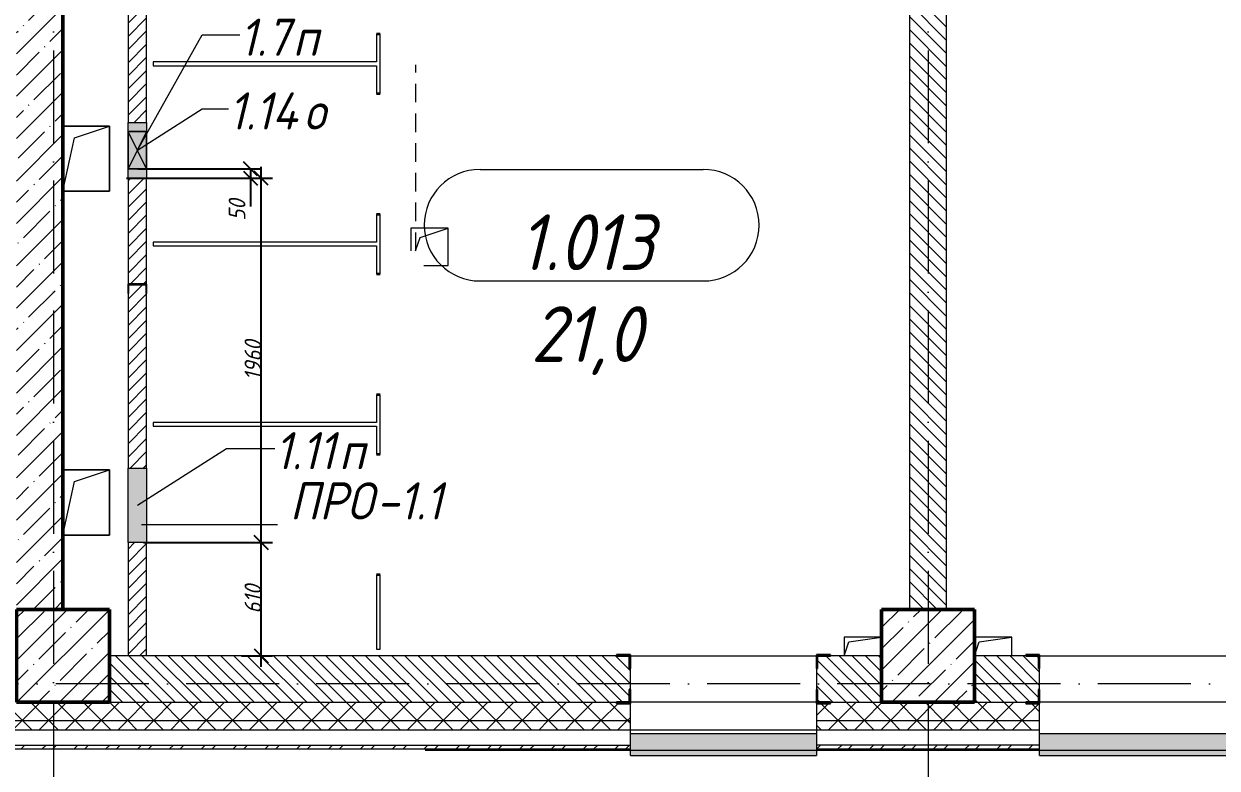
# Model space of a CAD drawing. Header units: millimetres. Extents: x -12989 to 629078, y -109036 to 555275.
# Drawn here: x 526103 to 532517, y 320718 to 324723 of the extents above; entities that cross this region are included whole.
import ezdxf

# ---------------------------------------------------------------- set-up
doc = ezdxf.new("R2010")
doc.units = ezdxf.units.MM
doc.linetypes.add('200_ШТРИХ_ш1п0_6_', pattern=[160, 100, -60])
doc.linetypes.add('50_200_ШТРИХ_1Т_ш5_п1_п1_', pattern=[700, 500, -100, 0, -100])
for name, color, linetype, lineweight in [('A-____-____-DIMS', 7, 'Continuous', 9), ('A-DETL-GENF-OTLN', 7, 'Continuous', 9), ('A-DOOR-OPNG-MCUT', 7, 'Continuous', 35), ('A-FLOR-____-OTLN', 7, 'Continuous', 9), ('A-GENM-____-IDEN', 7, 'Continuous', 9), ('A-GENM-____-MCUT', 7, 'Continuous', 25), ('A-GENM-____-OTLN', 7, 'Continuous', 9), ('A-GENM-____-OTLN-1', 7, 'Continuous', 25), ('A-GLAZ-____-IDEN', 7, 'Continuous', 9), ('A-GLAZ-____-OTLN', 7, 'Continuous', 9), ('A-WALL-____-MCUT', 7, 'Continuous', 13), ('A-WALL-____-MCUT-1', 7, 'Continuous', 9), ('A-WALL-____-MCUT-2', 7, 'Continuous', 50), ('A-WALL-____-OTLN', 7, 'Continuous', 9), ('A-WALL-____-PATT-1', 7, 'Continuous', 9), ('A-WALL-FNSH-MCUT-1', 7, 'Continuous', 9), ('S-COLS-____-MCUT', 7, 'Continuous', 50), ('S-COLS-____-OTLN', 7, 'Continuous', 9), ('S-GRID-____-OTLN-1', 7, '50_200_ШТРИХ_1Т_ш5_п1_п1_', 9)]:
    doc.layers.add(name, color=color, linetype=linetype, lineweight=lineweight)
for name, color, linetype, lineweight, true_color in [('A-AREA-IDEN-1', 7, 'Continuous', 9, 0xaaaaaa), ('A-DETL-GENF-OTLN-3', 9, 'Continuous', 9, 0x808080), ('A-DETL-GENF-OTLN-4', 9, '200_ШТРИХ_ш1п0_6_', 9, 0x808080), ('A-DOOR-____-OTLN-1', 7, 'Continuous', 9, 0xffffff), ('A-GLAZ-____-OTLN-1', 7, 'Continuous', 9, 0xc0c0c0), ('G-____-____-SYMB-1', 9, 'Continuous', 9, 0x808080)]:
    doc.layers.add(name, color=color, linetype=linetype, lineweight=lineweight, true_color=true_color)
doc.styles.add('ISOCPEUR_I', font='isocpeui.ttf', dxfattribs={"width": 0.9, "height": 2.5})
doc.styles.add('ISOCPEUR_I_11', font='isocpeui.ttf', dxfattribs={"width": 0.9, "height": 200})
doc.styles.add('ISOCPEUR_I_7', font='isocpeui.ttf', dxfattribs={"width": 0.9, "height": 90})
doc.dimstyles.new('ISO-1_8_0_9К_СРЕДНИЙ_Кладочные_1', dxfattribs={"dimscale": 304.8, "dimtxt": 89.638306, "dimasz": 0.246063, "dimexe": 0.19685, "dimexo": 0, "dimgap": 0, "dimtad": 1, "dimdec": 3, "dimrnd": 0.001, "dimdsep": 46, "dimtxsty": 'ISOCPEUR_I_7', "dimblk1": 'OBLIQUE', "dimblk2": 'OBLIQUE', "dimsah": 1, "dimcen": 0.09, "dimdle": 0.19685, "dimazin": 0, "dimtfac": 1, "dimtdec": 4, "dimtix": 1, "dimtmove": 0, "dimatfit": 3, "dimfxl": 1, "dimtvp": 1, "dimtolj": 1, "dimtzin": 0, "dimarcsym": 2})
doc.dimstyles.new('ISO-1_8_0_9К_СРЕДНИЙ_Кладочные_2', dxfattribs={"dimscale": 304.8, "dimtxt": 89.638306, "dimasz": 0.246063, "dimexe": 0.19685, "dimexo": 0, "dimgap": 0, "dimtad": 1, "dimdec": 3, "dimrnd": 0.001, "dimdsep": 46, "dimtxsty": 'ISOCPEUR_I_7', "dimblk1": 'OBLIQUE', "dimblk2": 'OBLIQUE', "dimsah": 1, "dimcen": 0.09, "dimdle": 0.19685, "dimazin": 0, "dimtfac": 1, "dimtdec": 4, "dimtix": 1, "dimtmove": 1, "dimatfit": 3, "dimfxl": 1, "dimtvp": 1, "dimtolj": 1, "dimtzin": 0, "dimarcsym": 2})
pattern_1 = [(135, (513013.31, 265891.49), (-35.35534, -35.35534), [])]
pattern_2 = [(45, (513013.31, 265891.49), (-70.71068, 70.71068), []), (135, (513013.31, 265891.49), (-70.71068, -70.71068), [])]

# ---------------------------------------------------------------- blocks, each defined once
blk = doc.blocks.new('BSC_Колонна _Прямоугольная - 500х500-V34-АР1_План отверстий 1 этажа в осях 1-64_Ю-ЯЯ')
at = {"layer": 'S-COLS-____-OTLN'}
h = blk.add_hatch(dxfattribs=at)
h.set_pattern_fill('FP_40', color=256, style=0, pattern_type=2)
h.set_pattern_definition([(45, (-17950, -55431.04), (-114.04925, 114.04925), []), (45, (-17835.95, -55431.04), (-114.04925, 114.04925), [201.613, -40.323, 3.353, -36.97])])
h.paths.add_polyline_path([(-250, -250), (250, -250), (250, 250), (-250, 250), (-250, 178.3)], flags=0)
at = {"layer": 'S-COLS-____-MCUT'}
for p, q in [((250, 250), (-250, 250)), ((-250, 250), (-250, -250)), ((250, -250), (250, 250)), ((-250, -250), (250, -250))]:
    blk.add_line(p, q, dxfattribs=at)
blk = doc.blocks.new('DOR_ДУ_распашная__1Ст_Прямоугольная_ШЕР - Вн_650х2100h_Кабинки С_у-18405741-АР1_План отверстий 1 этажа в осях 1-64_Ю-ЯЯ')
at = {"layer": 'A-DOOR-OPNG-MCUT'}
for p, q in [((-325, -10), (-325, 10)), ((325, 10), (325, -10))]:
    blk.add_line(p, q, dxfattribs=at)
blk = doc.blocks.new('BSC_Колонна _Прямоугольная - 500х500-V64-АР1_План отверстий 1 этажа в осях 1-64_Ю-ЯЯ')
at = {"layer": 'S-COLS-____-OTLN'}
h = blk.add_hatch(dxfattribs=at)
h.set_pattern_fill('FP_72', color=256, style=0, pattern_type=2)
h.set_pattern_definition([(45, (-13300, -55431.04), (-114.04925, 114.04925), []), (45, (-13185.95, -55431.04), (-114.04925, 114.04925), [201.613, -40.323, 3.353, -36.97])])
h.paths.add_polyline_path([(-250, -250), (250, -250), (250, 250), (-250, 250), (-250, 178.3)], flags=0)
at = {"layer": 'S-COLS-____-MCUT'}
for p, q in [((250, 250), (-250, 250)), ((-250, 250), (-250, -250)), ((250, -250), (250, 250)), ((-250, -250), (250, -250))]:
    blk.add_line(p, q, dxfattribs=at)
blk = doc.blocks.new('Фахверк_СКБ_Уголок - 250_2700-27497298-АР1_План отверстий 1 этажа в осях 1-64_Ю-ЯЯ')
at = {"layer": 'A-GENM-____-MCUT'}
for p, q in [((200, 181), (125, 181)), ((125, 181), (125, 106)), ((131, 106), (131, 175)), ((131, 175), (200, 175)), ((200, 175), (200, 181)), ((125, 106), (131, 106)), ((131, -6), (125, -6)), ((125, -6), (125, -81)), ((131, -75), (131, -6)), ((125, -81), (200, -81)), ((200, -75), (131, -75)), ((200, -81), (200, -75))]:
    blk.add_line(p, q, dxfattribs=at)
blk = doc.blocks.new('154_Фахверк_СКБ_Швеллер - Тип_100_4010-27789772-АР1_План отверстий 1 этажа в осях 1-64_Ю-ЯЯ')
at = {"layer": 'A-GENM-____-MCUT'}
for p, q in [((175, 50), (125, 50)), ((125, 50), (125, -50)), ((128, 47), (175, 47)), ((128, -47), (128, 47)), ((175, 47), (175, 50)), ((125, -50), (175, -50)), ((175, -47), (128, -47)), ((175, -50), (175, -47))]:
    blk.add_line(p, q, dxfattribs=at)
blk = doc.blocks.new('AR_Отверстие Ниша - Лючок-32402355-АР1_План отверстий 1 этажа в осях 1-64_Ю-ЯЯ')
at = {"layer": 'A-GLAZ-____-OTLN'}
h = blk.add_hatch(color=256, dxfattribs=at)
h.paths.add_polyline_path([(150, 50), (100, 50), (100, -50), (150, -50)], flags=0)
h.paths.add_polyline_path([(-100, 50), (-150, 50), (-150, -50), (-100, -50)], flags=0)
for p, q in [((-150, 50), (-100, 50)), ((-150, -50), (-150, 50)), ((100, 50), (150, 50)), ((150, 50), (150, -50)), ((-100, -50), (-150, -50)), ((150, -50), (100, -50))]:
    blk.add_line(p, q, dxfattribs=at)
blk = doc.blocks.new('AR_Отверстие Ниша - Лючок-32401394-АР1_План отверстий 1 этажа в осях 1-64_Ю-ЯЯ')
at = {"layer": 'A-GLAZ-____-OTLN'}
blk.add_hatch(color=256, dxfattribs=at).paths.add_polyline_path([(200, 50), (-200, 50), (-200, -50), (200, -50)], flags=0)
for p, q in [((-200, 50), (200, 50)), ((-200, -50), (-200, 50)), ((200, 50), (200, -50)), ((200, -50), (-200, -50))]:
    blk.add_line(p, q, dxfattribs=at)
blk = doc.blocks.new('AR_Отверстие прямоугольное _в стене_ - AR_Отверстие прямоугольное _в стене__ВК-32402324-АР1_План отверстий 1 этажа в осях 1-64_Ю-ЯЯ')
at = {"layer": 'A-GLAZ-____-OTLN'}
blk.add_hatch(color=256, dxfattribs=at).paths.add_polyline_path([(100, 50), (-100, 50), (-100, -50), (100, -50)], flags=0)
at = {"layer": 'A-DETL-GENF-OTLN'}
for p, q in [((-100, -50), (-100, 50)), ((-100, 50), (100, 50)), ((100, 50), (-100, -50)), ((-100, 50), (100, -50)), ((100, 50), (-100, 50)), ((-100, 50), (-100, -50)), ((100, 50), (100, -50)), ((100, -50), (100, 50)), ((100, -50), (-100, -50)), ((-100, -50), (100, -50))]:
    blk.add_line(p, q, dxfattribs=at)
blk = doc.blocks.new('AR_Отверстие прямоугольное _в плите_ - AR_Отверстие прямоугольное _в плите_-V181-АР1_План отверстий 1 этажа в осях 1-64_Ю-ЯЯ')
at = {"layer": 'A-GENM-____-OTLN'}
for p, q in [((125, 175), (-125, 175)), ((-62.5, 112.5), (125, 175)), ((125, -175), (125, 175)), ((-125, -175), (-62.5, 112.5)), ((-125, -175), (125, -175))]:
    blk.add_line(p, q, dxfattribs=at)
blk = doc.blocks.new('AR_Отверстие прямоугольное _в плите_ - AR_Отверстие прямоугольное _в плите_-V182-АР1_План отверстий 1 этажа в осях 1-64_Ю-ЯЯ')
at = {"layer": 'A-GENM-____-OTLN'}
for p, q in [((100, 100), (-100, 100)), ((-100, 100), (-100, -21.9)), ((-50, 50), (100, 100)), ((100, -100), (100, 100)), ((-74, -21.9), (-50, 50)), ((-30.3, -100), (100, -100))]:
    blk.add_line(p, q, dxfattribs=at)
blk = doc.blocks.new('AR_Отверстие прямоугольное _в плите_ - AR_Отверстие прямоугольное _в плите_-30511788-АР1_План отверстий 1 этажа в осях 1-64_Ю-ЯЯ')
at = {"layer": 'A-GENM-____-OTLN'}
for p, q in [((100, 50), (-100, 50)), ((-100, 50), (-100, -50)), ((-100, -50), (-75, 25)), ((-75, 25), (100, 50))]:
    blk.add_line(p, q, dxfattribs=at)
blk = doc.blocks.new('AR_Отверстие прямоугольное _в плите_ - AR_Отверстие прямоугольное _в плите_-V206-АР1_План отверстий 1 этажа в осях 1-64_Ю-ЯЯ')
at = {"layer": 'A-GENM-____-OTLN'}
for p, q in [((100, 50), (-100, 50)), ((-100, -50), (-75, 25)), ((-75, 25), (100, 50)), ((100, -50), (100, 50))]:
    blk.add_line(p, q, dxfattribs=at)
blk = doc.blocks.new('Отлив_СКБ - Отлив витража_120_НВФ-31885283-АР1_План отверстий 1 этажа в осях 1-64_Ю-ЯЯ')
at = {"layer": 'A-GLAZ-____-OTLN-1'}
for points in [[(425.8, -2), (1000, -2), (1000, 0), (0, 0), (0, -2)], [(425.8, -120), (1000, -120), (1000, -2), (0, -2), (0, -120)]]:
    blk.add_hatch(color=256, dxfattribs=at).paths.add_polyline_path(points, flags=0)
at = {"layer": 'A-GLAZ-____-OTLN'}
for p, q in [((0, 0), (1000, 0)), ((1000, -2), (0, -2)), ((0, -120), (0, -83)), ((0, -120), (1000, -120)), ((1000, -83), (1000, -120))]:
    blk.add_line(p, q, dxfattribs=at)
blk = doc.blocks.new('Отлив_СКБ - Отлив витража_120_НВФ-31885687-АР1_План отверстий 1 этажа в осях 1-64_Ю-ЯЯ')
at = {"layer": 'A-GLAZ-____-OTLN-1'}
for points in [[(0, -2), (1800, -2), (1800, 0), (0, 0)], [(877.1, -120), (1800, -120), (1800, -2), (0, -2), (0, -120)]]:
    blk.add_hatch(color=256, dxfattribs=at).paths.add_polyline_path(points, flags=0)
at = {"layer": 'A-GLAZ-____-OTLN'}
for p, q in [((0, 0), (1800, 0)), ((1800, -2), (0, -2)), ((0, -120), (0, -83)), ((0, -120), (1800, -120)), ((1800, -83), (1800, -120))]:
    blk.add_line(p, q, dxfattribs=at)
blk = doc.blocks.new('DET_L_Имитация разреза_ISO2-5 - Вправо-29859192-АР1_План отверстий 1 этажа в осях 1-64_Ю-ЯЯ')
at = {"layer": 'A-DETL-GENF-OTLN-4'}
blk.add_line((143.1, 0), (1144, 0), dxfattribs=at)
blk = doc.blocks.new('_Oblique')
at = {"color": 0, "linetype": 'ByBlock', "lineweight": -2}
blk.add_line((-0.5, -0.5), (0.5, 0.5), dxfattribs=at)
blk = doc.blocks.new('*D5601')
at = {"layer": 'A-____-____-DIMS', "color": 0, "lineweight": -2, "transparency": 16777216}
for p, q in [((527379.5, 321262.5), (527379.5, 321992.5)), ((526747.2, 321932.5), (527439.5, 321932.5)), ((527273.4, 321322.5), (527439.5, 321322.5))]:
    blk.add_line(p, q, dxfattribs=at)
at = {"layer": 'Defpoints', "color": 0, "transparency": 16777216}
for p in [(526747.2, 321932.5), (527379.5, 321932.5), (527273.4, 321322.5)]:
    blk.add_point(p, dxfattribs=at)
at = {"layer": 'A-____-____-DIMS', "color": 0, "lineweight": -2, "transparency": 16777216, "xscale": 75, "yscale": 75, "zscale": 75}
for p, rotation in [((527379.5, 321932.5), 90), ((527379.5, 321322.5), 270)]:
    blk.add_blockref('_Oblique', p, dxfattribs=dict(at, rotation=rotation))
at = {"layer": 'A-____-____-DIMS', "color": 0, "transparency": 16777216, "insert": (527334.5, 321627.5), "char_height": 90, "width": 368.207, "attachment_point": 5, "rotation": 90, "style": 'ISOCPEUR_I_7'}
blk.add_mtext('\\A1;610', dxfattribs=at)
blk = doc.blocks.new('*D5602')
at = {"layer": 'A-____-____-DIMS', "color": 0, "lineweight": -2, "transparency": 16777216}
for p, q in [((527379.5, 321872.5), (527379.5, 323952.5)), ((526654.3, 323892.5), (527439.5, 323892.5)), ((526747.2, 321932.5), (527439.5, 321932.5))]:
    blk.add_line(p, q, dxfattribs=at)
at = {"layer": 'Defpoints', "color": 0, "transparency": 16777216}
for p in [(526654.3, 323892.5), (527379.5, 323892.5), (526747.2, 321932.5)]:
    blk.add_point(p, dxfattribs=at)
at = {"layer": 'A-____-____-DIMS', "color": 0, "lineweight": -2, "transparency": 16777216, "xscale": 75, "yscale": 75, "zscale": 75}
for p, rotation in [((527379.5, 323892.5), 90), ((527379.5, 321932.5), 270)]:
    blk.add_blockref('_Oblique', p, dxfattribs=dict(at, rotation=rotation))
at = {"layer": 'A-____-____-DIMS', "color": 0, "transparency": 16777216, "insert": (527334.5, 322912.5), "char_height": 90, "width": 504.733, "attachment_point": 5, "rotation": 90, "style": 'ISOCPEUR_I_7'}
blk.add_mtext('\\A1;1960', dxfattribs=at)
blk = doc.blocks.new('*D5603')
at = {"layer": 'A-____-____-DIMS', "color": 0, "lineweight": -2, "transparency": 16777216}
for p, q in [((526715.3, 323942.5), (527381, 323942.5)), ((527321, 323942.5), (527321, 323832.5)), ((526654.3, 323892.5), (527381, 323892.5)), ((527321, 323892.5), (527321, 323740.7))]:
    blk.add_line(p, q, dxfattribs=at)
at = {"layer": 'Defpoints', "color": 0, "transparency": 16777216}
for p in [(526715.3, 323942.5), (527321, 323942.5), (526654.3, 323892.5)]:
    blk.add_point(p, dxfattribs=at)
at = {"layer": 'A-____-____-DIMS', "color": 0, "lineweight": -2, "transparency": 16777216, "xscale": 75, "yscale": 75, "zscale": 75}
for p, rotation in [((527321, 323942.5), 90), ((527321, 323892.5), 270)]:
    blk.add_blockref('_Oblique', p, dxfattribs=dict(at, rotation=rotation))
at = {"layer": 'A-____-____-DIMS', "color": 0, "transparency": 16777216, "insert": (527204.3, 323664.1), "char_height": 90, "width": 273.052, "attachment_point": 1, "rotation": 90, "line_spacing_factor": 1.149209, "style": 'ISOCPEUR_I_7'}
blk.add_mtext('\\A1;50', dxfattribs=at)
blk = doc.blocks.new('AAR_СКБ_Марка_помещения_1_5 ммп - Номер _ Площадь-27962135-АИ_План этажа_Стены_1')
at = {"layer": 'A-AREA-IDEN-1'}
for p, q in [((-2.987, 3), (3.013, 3)), ((-2.987, 0), (3.013, 0))]:
    blk.add_line(p, q, dxfattribs=at)
for centre, start, end in [((-2.987, 1.5), 90, 270), ((3.013, 1.5), 270, 90)]:
    blk.add_arc(centre, 1.5, start, end, dxfattribs=at)

msp = doc.modelspace()

# ---------------------------------------------------------------- hatches: boundary and pattern name
at = {"layer": 'A-WALL-____-PATT-1'}
h = msp.add_hatch(dxfattribs=at)
h.set_pattern_fill('FP_13', color=256, style=0, pattern_type=2)
h.set_pattern_definition([(45, (513013.31, 265891.49), (-114.04925, 114.04925), []), (45, (513127.36, 265891.49), (-114.04925, 114.04925), [201.612, -40.322, 3.353, -36.97])])
h.paths.add_polyline_path([(526063.3109, 321572.5335), (526313.3109, 321572.5335), (526313.3109, 329072.5335), (526063.3109, 329072.5335), (526063.3109, 323115.3495)], flags=0)
h = msp.add_hatch(dxfattribs=at)
h.set_pattern_fill('FP_5', color=256, style=0, pattern_type=2)
h.set_pattern_definition([(45, (513013.31, 265891.49), (-35.35534, 35.35534), [])])
h.paths.add_polyline_path([(526763.3109, 321322.5335), (526763.3109, 321932.5335), (526663.3109, 321932.5335), (526663.3109, 321322.5335)], flags=0)
h.paths.add_polyline_path([(526763.3109, 322332.5335), (526763.3109, 323272.5335), (526760.3109, 323272.5335), (526760.3109, 323319.5335), (526666.3109, 323319.5335), (526666.3109, 323272.5335), (526663.3109, 323272.5335), (526663.3109, 322332.5335), (526687.4736, 322332.5335)], flags=0)
h.paths.add_polyline_path([(526663.3109, 323322.5335), (526763.3109, 323322.5335), (526763.3109, 323892.5335), (526663.3109, 323892.5335)], flags=0)
h.paths.add_polyline_path([(526731.9712, 324192.5335), (526763.3109, 324192.5335), (526763.3109, 326572.5335), (526663.3109, 326572.5335), (526663.3109, 324192.5335)], flags=0)
h.paths.add_polyline_path([(526718.3568, 327072.5335), (526763.3109, 327072.5335), (526763.3109, 328872.5335), (526663.3109, 328872.5335), (526663.3109, 327072.5335), (526716.7234, 327072.5335)], flags=0)
h = msp.add_hatch(dxfattribs=at)
h.set_pattern_fill('FP_6', color=256, style=0, pattern_type=2)
h.set_pattern_definition(pattern_1)
h.paths.add_polyline_path([(530863.3109, 321572.5335), (531063.3109, 321572.5335), (531063.3109, 325072.5335), (530994.3109, 325072.5335), (530994.3109, 325078.5335), (531063.3109, 325078.5335), (531063.3109, 328572.5335), (530863.3109, 328572.5335), (530863.3109, 325078.5335), (530932.3109, 325078.5335), (530932.3109, 325072.5335), (530863.3109, 325072.5335), (530863.3109, 323115.3495)], flags=0)
h = msp.add_hatch(dxfattribs=at)
h.set_pattern_fill('FP_6', color=256, style=0, pattern_type=2)
h.set_pattern_definition(pattern_1)
h.paths.add_polyline_path([(530438.3109, 321072.5335), (530713.3109, 321072.5335), (530713.3109, 321322.5335), (530369.3109, 321322.5335), (530369.3109, 321253.5335), (530363.3109, 321253.5335), (530363.3109, 321141.5335), (530369.3109, 321141.5335), (530369.3109, 321072.5335)], flags=0)
h.paths.add_polyline_path([(529357.3109, 321072.5335), (529357.3109, 321141.5335), (529363.3109, 321141.5335), (529363.3109, 321253.5335), (529357.3109, 321253.5335), (529357.3109, 321322.5335), (526563.3109, 321322.5335), (526563.3109, 321072.5335), (529288.3109, 321072.5335)], flags=0)
h = msp.add_hatch(dxfattribs=at)
h.set_pattern_fill('FP_6', color=256, style=0, pattern_type=2)
h.set_pattern_definition(pattern_1)
h.paths.add_polyline_path([(533438.3109, 321072.5335), (533713.3109, 321072.5335), (533713.3109, 321322.5335), (533369.3109, 321322.5335), (533369.3109, 321253.5335), (533363.3109, 321253.5335), (533363.3109, 321141.5335), (533369.3109, 321141.5335), (533369.3109, 321072.5335)], flags=0)
h.paths.add_polyline_path([(531213.3109, 321072.5335), (531557.3109, 321072.5335), (531557.3109, 321141.5335), (531563.3109, 321141.5335), (531563.3109, 321253.5335), (531557.3109, 321253.5335), (531556.6592, 321322.5335), (531213.3109, 321322.5335)], flags=0)
h = msp.add_hatch(dxfattribs=at)
h.set_pattern_fill('FP_1', color=256, style=0, pattern_type=2)
h.set_pattern_definition(pattern_2)
h.paths.add_polyline_path([(557438.3109, 320972.5335), (558228.3109, 320972.5335), (558228.3109, 321072.5335), (557438.3109, 321072.5335), (557438.3109, 321066.5335), (557363.3109, 321066.5335), (557363.3109, 320972.5335)], flags=0)
h.paths.add_polyline_path([(555417.9182, 320972.5335), (555563.3109, 320972.5335), (555563.3109, 321066.5335), (555488.3109, 321066.5335), (555488.3109, 321072.5335), (554438.3109, 321072.5335), (554438.3109, 321066.5335), (554363.3109, 321066.5335), (554363.3109, 320972.5335)], flags=0)
h.paths.add_polyline_path([(552563.3109, 320972.5335), (552563.3109, 321066.5335), (552488.3109, 321066.5335), (552488.3109, 321072.5335), (551438.3109, 321072.5335), (551438.3109, 321066.5335), (551363.3109, 321066.5335), (551363.3109, 320972.5335), (551882.9168, 320972.5335)], flags=0)
h.paths.add_polyline_path([(548713.3109, 320972.5335), (549563.3109, 320972.5335), (549563.3109, 321066.5335), (549488.3109, 321066.5335), (549488.3109, 321072.5335), (548438.3109, 321072.5335), (548438.3109, 321066.5335), (548363.3109, 321066.5335), (548363.3109, 320972.5335), (548438.3109, 320972.5335)], flags=0)
h.paths.add_polyline_path([(546563.3109, 320972.5335), (546563.3109, 321066.5335), (546488.3109, 321066.5335), (546488.3109, 321072.5335), (545438.3109, 321072.5335), (545438.3109, 321066.5335), (545363.3109, 321066.5335), (545363.3109, 320972.5335), (546557.3109, 320972.5335)], flags=0)
h.paths.add_polyline_path([(543563.3109, 320972.5335), (543563.3109, 321066.5335), (543488.3109, 321066.5335), (543488.3109, 321072.5335), (542438.3109, 321072.5335), (542438.3109, 321066.5335), (542363.3109, 321066.5335), (542363.3109, 320972.5335), (543045.4135, 320972.5335)], flags=0)
h.paths.add_polyline_path([(539510.4122, 320972.5335), (540563.3109, 320972.5335), (540563.3109, 321066.5335), (540488.3109, 321066.5335), (540488.3109, 321072.5335), (539438.3109, 321072.5335), (539438.3109, 321066.5335), (539363.3109, 321066.5335), (539363.3109, 320972.5335)], flags=0)
h.paths.add_polyline_path([(537563.3109, 320972.5335), (537563.3109, 321066.5335), (537488.3109, 321066.5335), (537488.3109, 321072.5335), (536438.3109, 321072.5335), (536438.3109, 321066.5335), (536363.3109, 321066.5335), (536363.3109, 320972.5335), (536859.1612, 320972.5335)], flags=0)
h.paths.add_polyline_path([(533363.3109, 320972.5335), (534563.3109, 320972.5335), (534563.3109, 321066.5335), (534488.3109, 321066.5335), (534488.3109, 321072.5335), (533438.3109, 321072.5335), (533438.3109, 321066.5335), (533363.3109, 321066.5335)], flags=0)
h.paths.add_polyline_path([(531213.3109, 320972.5335), (531563.3109, 320972.5335), (531563.3109, 321066.5335), (531488.3109, 321066.5335), (531488.3109, 321072.5335), (530438.3109, 321072.5335), (530438.3109, 321066.5335), (530363.3109, 321066.5335), (530363.3109, 320972.5335), (530713.3109, 320972.5335)], flags=0)
h.paths.add_polyline_path([(528905.4082, 320972.5335), (529363.3109, 320972.5335), (529363.3109, 321066.5335), (529288.3109, 321066.5335), (529288.3109, 321072.5335), (522663.3109, 321072.5335), (522663.3109, 320972.5335), (527137.9075, 320972.5335)], flags=0)
h.paths.add_polyline_path([(521263.3109, 320972.5335), (521263.3109, 321072.5335), (520663.3109, 321072.5335), (520663.3109, 320972.5335)], flags=0)
h.paths.add_polyline_path([(518563.3109, 320972.5335), (518563.3109, 321072.5335), (510563.3109, 321072.5335), (510563.3109, 320972.5335), (516532.9035, 320972.5335)], flags=0)
h = msp.add_hatch(dxfattribs=at)
h.set_pattern_fill('FP_1', color=256, style=0, pattern_type=2)
h.set_pattern_definition(pattern_2)
h.paths.add_polyline_path([(558228.3109, 320922.5335), (558228.3109, 320972.5335), (557363.3109, 320972.5335), (557363.3109, 320922.5335), (558069.1692, 320922.5335)], flags=0)
h.paths.add_polyline_path([(555417.9182, 320922.5335), (555563.3109, 320922.5335), (555563.3109, 320972.5335), (554363.3109, 320972.5335), (554363.3109, 320922.5335)], flags=0)
h.paths.add_polyline_path([(552563.3109, 320922.5335), (552563.3109, 320972.5335), (551363.3109, 320972.5335), (551363.3109, 320922.5335), (551882.9168, 320922.5335)], flags=0)
h.paths.add_polyline_path([(549563.3109, 320922.5335), (549563.3109, 320972.5335), (548363.3109, 320972.5335), (548363.3109, 320922.5335), (549231.6658, 320922.5335)], flags=0)
h.paths.add_polyline_path([(546563.3109, 320922.5335), (546563.3109, 320972.5335), (545363.3109, 320972.5335), (545363.3109, 320922.5335), (545696.6645, 320922.5335)], flags=0)
h.paths.add_polyline_path([(540394.1625, 320922.5335), (540563.3109, 320922.5335), (540563.3109, 320972.5335), (539363.3109, 320972.5335), (539363.3109, 320922.5335), (539952.2873, 320922.5335)], flags=0)
h.paths.add_polyline_path([(542363.3109, 320922.5335), (543563.3109, 320922.5335), (543563.3109, 320972.5335), (542363.3109, 320972.5335)], flags=0)
h.paths.add_polyline_path([(536363.3109, 320922.5335), (537563.3109, 320922.5335), (537563.3109, 320972.5335), (536363.3109, 320972.5335)], flags=0)
h.paths.add_polyline_path([(533363.3109, 320922.5335), (534563.3109, 320922.5335), (534563.3109, 320972.5335), (533363.3109, 320972.5335)], flags=0)
h.paths.add_polyline_path([(530363.3109, 320922.5335), (531563.3109, 320922.5335), (531563.3109, 320972.5335), (530363.3109, 320972.5335)], flags=0)
h.paths.add_polyline_path([(528905.4082, 320922.5335), (529363.3109, 320922.5335), (529363.3109, 320972.5335), (522663.3109, 320972.5335), (522663.3109, 320922.5335), (527137.9075, 320922.5335)], flags=0)
h.paths.add_polyline_path([(521263.3109, 320922.5335), (521263.3109, 320972.5335), (520663.3109, 320972.5335), (520663.3109, 320922.5335)], flags=0)
h.paths.add_polyline_path([(518563.3109, 320922.5335), (518563.3109, 320972.5335), (510463.3109, 320972.5335), (510463.3109, 320922.5335), (516532.9035, 320922.5335)], flags=0)
h = msp.add_hatch(dxfattribs=at)
h.set_pattern_fill('FP_3', color=256, style=0, pattern_type=2)
h.set_pattern_definition([(45, (513013.31, 265891.49), (-85.53659, 85.53659), []), (45, (513070.34, 265891.49), (-85.53659, 85.53659), [])])
h.paths.add_polyline_path([(558069.1692, 320822.5335), (558228.3109, 320822.5335), (558228.3109, 320842.5335), (557363.3109, 320842.5335), (557363.3109, 320822.5335)], flags=0)
h.paths.add_polyline_path([(555417.9182, 320822.5335), (555563.3109, 320822.5335), (555563.3109, 320842.5335), (554363.3109, 320842.5335), (554363.3109, 320822.5335)], flags=0)
h.paths.add_polyline_path([(551882.9168, 320822.5335), (552563.3109, 320822.5335), (552563.3109, 320842.5335), (551363.3109, 320842.5335), (551363.3109, 320822.5335)], flags=0)
h.paths.add_polyline_path([(549231.6658, 320822.5335), (549563.3109, 320822.5335), (549563.3109, 320842.5335), (548363.3109, 320842.5335), (548363.3109, 320822.5335), (548789.7907, 320822.5335)], flags=0)
h.paths.add_polyline_path([(546563.3109, 320822.5335), (546563.3109, 320842.5335), (545363.3109, 320842.5335), (545363.3109, 320822.5335), (545696.6645, 320822.5335)], flags=0)
h.paths.add_polyline_path([(543045.4135, 320822.5335), (543563.3109, 320822.5335), (543563.3109, 320842.5335), (542363.3109, 320842.5335), (542363.3109, 320822.5335)], flags=0)
h.paths.add_polyline_path([(540394.1625, 320822.5335), (540563.3109, 320822.5335), (540563.3109, 320842.5335), (539363.3109, 320842.5335), (539363.3109, 320822.5335), (539952.2873, 320822.5335)], flags=0)
h.paths.add_polyline_path([(536363.3109, 320822.5335), (537563.3109, 320822.5335), (537563.3109, 320842.5335), (536363.3109, 320842.5335)], flags=0)
h.paths.add_polyline_path([(534207.9102, 320822.5335), (534563.3109, 320822.5335), (534563.3109, 320842.5335), (533363.3109, 320842.5335), (533363.3109, 320822.5335)], flags=0)
h.paths.add_polyline_path([(531563.3109, 320822.5335), (531563.3109, 320842.5335), (530363.3109, 320842.5335), (530363.3109, 320822.5335), (531556.6592, 320822.5335)], flags=0)
h.paths.add_polyline_path([(528905.4082, 320822.5335), (529363.3109, 320822.5335), (529363.3109, 320842.5335), (522663.3109, 320842.5335), (522663.3109, 320822.5335), (527137.9075, 320822.5335)], flags=0)
h.paths.add_polyline_path([(520663.3109, 320822.5335), (521263.3109, 320822.5335), (521263.3109, 320842.5335), (520663.3109, 320842.5335)], flags=0)
h.paths.add_polyline_path([(518563.3109, 320822.5335), (518563.3109, 320842.5335), (510333.3109, 320842.5335), (510333.3109, 320822.5335), (516532.9035, 320822.5335)], flags=0)

# ---------------------------------------------------------------- linework, layer by layer
at = {"layer": 'A-FLOR-____-OTLN'}
for p, q in [((526313.3109, 324172.5335), (526563.3109, 324172.5335)), ((526563.3109, 324172.5335), (526563.3109, 323822.5335)), ((526563.3109, 323822.5335), (526313.3109, 323822.5335)), ((526313.3109, 322322.5335), (526563.3109, 322322.5335)), ((526563.3109, 322322.5335), (526563.3109, 321972.5335)), ((526563.3109, 321972.5335), (526313.3109, 321972.5335))]:
    msp.add_line(p, q, dxfattribs=at)
at = {"layer": 'A-GENM-____-IDEN'}
msp.add_line((526735.6978, 322028.7888), (527467.4622, 322028.7888), dxfattribs=at)
at = {"layer": 'A-GLAZ-____-IDEN'}
for p, q in [((526713.3109, 324042.5335), (527061.3411, 324663.0918)), ((527061.3411, 324663.0918), (527263.3109, 324663.0918)), ((526713.3109, 324042.5335), (527061.3411, 324266.0918)), ((527061.3411, 324266.0918), (527203.9109, 324266.0918)), ((526713.3109, 322132.5335), (527192.7526, 322438.5494)), ((527192.7526, 322438.5494), (527452.5403, 322438.5494))]:
    msp.add_line(p, q, dxfattribs=at)
at = {"layer": 'A-WALL-____-MCUT'}
for p, q in [((530863.3109, 325072.5335), (530863.3109, 321572.5335)), ((531063.3109, 321572.5335), (531063.3109, 325072.5335)), ((529288.3109, 321322.5335), (526563.3109, 321322.5335)), ((530713.3109, 321322.5335), (530438.3109, 321322.5335)), ((531488.3109, 321322.5335), (531213.3109, 321322.5335)), ((529363.3109, 321141.5335), (529363.3109, 321253.5335)), ((530363.3109, 321253.5335), (530363.3109, 321141.5335)), ((531563.3109, 321141.5335), (531563.3109, 321253.5335)), ((529363.3109, 320842.5335), (529363.3109, 321066.5335)), ((530363.3109, 321066.5335), (530363.3109, 320842.5335)), ((531563.3109, 320842.5335), (531563.3109, 321066.5335)), ((522663.3109, 320842.5335), (529363.3109, 320842.5335)), ((531563.3109, 320842.5335), (530363.3109, 320842.5335))]:
    msp.add_line(p, q, dxfattribs=at)
at = {"layer": 'A-WALL-____-MCUT-1'}
for p, q in [((526563.3109, 321072.5335), (529288.3109, 321072.5335)), ((530438.3109, 321072.5335), (530713.3109, 321072.5335)), ((531213.3109, 321072.5335), (531488.3109, 321072.5335)), ((529363.3109, 320972.5335), (522663.3109, 320972.5335)), ((531563.3109, 320972.5335), (530363.3109, 320972.5335)), ((529363.3109, 320922.5335), (522663.3109, 320922.5335)), ((531563.3109, 320922.5335), (530363.3109, 320922.5335))]:
    msp.add_line(p, q, dxfattribs=at)
at = {"layer": 'A-WALL-____-MCUT-2'}
msp.add_line((526313.3109, 321572.5335), (526313.3109, 329072.5335), dxfattribs=at)
at = {"layer": 'A-WALL-____-OTLN'}
for p, q in [((529363.3109, 321322.5335), (530363.3109, 321322.5335)), ((531563.3109, 321322.5335), (533363.3109, 321322.5335)), ((530363.3109, 321072.5335), (529363.3109, 321072.5335)), ((533363.3109, 321072.5335), (531563.3109, 321072.5335)), ((530363.3109, 320922.5335), (529363.3109, 320922.5335))]:
    msp.add_line(p, q, dxfattribs=at)
at = {"layer": 'A-WALL-FNSH-MCUT-1'}
for p, q in [((526663.3109, 326572.5335), (526663.3109, 324192.5335)), ((526763.3109, 324192.5335), (526763.3109, 325502.5335)), ((527998.3109, 324667.5335), (527998.3109, 324517.5335)), ((528018.3109, 324347.5335), (528018.3109, 324667.5335)), ((527998.3109, 324517.5335), (526798.3109, 324517.5335)), ((526798.3109, 324517.5335), (526798.3109, 324497.5335)), ((526798.3109, 324497.5335), (527998.3109, 324497.5335)), ((527998.3109, 324497.5335), (527998.3109, 324347.5335)), ((526663.3109, 323892.5335), (526663.3109, 323322.5335)), ((526763.3109, 323322.5335), (526763.3109, 323892.5335)), ((527998.3109, 323697.5335), (527998.3109, 323547.5335)), ((528018.3109, 323377.5335), (528018.3109, 323697.5335)), ((527998.3109, 323547.5335), (526798.3109, 323547.5335)), ((526798.3109, 323547.5335), (526798.3109, 323527.5335)), ((526798.3109, 323527.5335), (527998.3109, 323527.5335)), ((527998.3109, 323527.5335), (527998.3109, 323377.5335)), ((526663.3109, 323272.5335), (526663.3109, 322332.5335)), ((526763.3109, 322332.5335), (526763.3109, 323272.5335)), ((527998.3109, 322727.5335), (527998.3109, 322577.5335)), ((528018.3109, 322407.5335), (528018.3109, 322727.5335)), ((527998.3109, 322577.5335), (526798.3109, 322577.5335)), ((526798.3109, 322577.5335), (526798.3109, 322557.5335)), ((526798.3109, 322557.5335), (527998.3109, 322557.5335)), ((527998.3109, 322557.5335), (527998.3109, 322407.5335)), ((526663.3109, 321932.5335), (526663.3109, 321322.5335)), ((526763.3109, 321322.5335), (526763.3109, 321932.5335)), ((527998.3109, 321757.5335), (527998.3109, 321357.5335)), ((528018.3109, 321357.5335), (528018.3109, 321757.5335)), ((527998.3109, 321357.5335), (528018.3109, 321357.5335)), ((529363.3109, 320822.5335), (529363.3109, 320842.5335)), ((530363.3109, 320842.5335), (530363.3109, 320822.5335)), ((531563.3109, 320822.5335), (531563.3109, 320842.5335)), ((522663.3109, 320822.5335), (529363.3109, 320822.5335)), ((530363.3109, 320822.5335), (531563.3109, 320822.5335))]:
    msp.add_line(p, q, dxfattribs=at)
at = {"layer": 'G-____-____-SYMB-1'}
msp.add_line((535523.3109, 320813.0168), (528259.5819, 320813.0168), dxfattribs=at)
at = {"layer": 'S-GRID-____-OTLN-1'}
for p, q in [((526263.3109, 356784.3429), (526263.3109, 318783.0794)), ((530963.3109, 356784.3429), (530963.3109, 318783.0794)), ((617087.7175, 321172.5335), (508344.5407, 321172.5335))]:
    msp.add_line(p, q, dxfattribs=at)

# ---------------------------------------------------------------- block references
at = {"layer": 'A-AREA-IDEN-1', "xscale": 199.9999999999999, "yscale": 199.9999999999999, "zscale": 199.9999999999999}
msp.add_blockref('AAR_СКБ_Марка_помещения_1_5 ммп - Номер _ Площадь-27962135-АИ_План этажа_Стены_1', (529152.7181, 323339.1867), dxfattribs=at)
at = {"layer": 'A-DETL-GENF-OTLN-3', "rotation": 90.00000000000072}
msp.add_blockref('DET_L_Имитация разреза_ISO2-5 - Вправо-29859192-АР1_План отверстий 1 этажа в осях 1-64_Ю-ЯЯ', (528209.646, 323357.5335), dxfattribs=at)
at = {"layer": 'A-DOOR-____-OTLN-1', "rotation": 90.00000000000007}
for p in [(528008.3109, 324992.5335), (528008.3109, 324022.5335), (528008.3109, 323052.5335), (528008.3109, 322082.5335)]:
    msp.add_blockref('DOR_ДУ_распашная__1Ст_Прямоугольная_ШЕР - Вн_650х2100h_Кабинки С_у-18405741-АР1_План отверстий 1 этажа в осях 1-64_Ю-ЯЯ', p, dxfattribs=at)
at = {"layer": 'A-GENM-____-OTLN'}
for name, p in [('AR_Отверстие прямоугольное _в плите_ - AR_Отверстие прямоугольное _в плите_-V181-АР1_План отверстий 1 этажа в осях 1-64_Ю-ЯЯ', (526438.3109, 323997.5335)), ('AR_Отверстие прямоугольное _в плите_ - AR_Отверстие прямоугольное _в плите_-V182-АР1_План отверстий 1 этажа в осях 1-64_Ю-ЯЯ', (528283.3109, 323522.5335)), ('AR_Отверстие прямоугольное _в плите_ - AR_Отверстие прямоугольное _в плите_-V181-АР1_План отверстий 1 этажа в осях 1-64_Ю-ЯЯ', (526438.3109, 322147.5335)), ('AR_Отверстие прямоугольное _в плите_ - AR_Отверстие прямоугольное _в плите_-30511788-АР1_План отверстий 1 этажа в осях 1-64_Ю-ЯЯ', (530613.3109, 321372.5335)), ('AR_Отверстие прямоугольное _в плите_ - AR_Отверстие прямоугольное _в плите_-V206-АР1_План отверстий 1 этажа в осях 1-64_Ю-ЯЯ', (531313.3109, 321372.5335))]:
    msp.add_blockref(name, p, dxfattribs=at)
at = {"layer": 'A-GENM-____-OTLN-1'}
for name, p, rotation in [('154_Фахверк_СКБ_Швеллер - Тип_100_4010-27789772-АР1_План отверстий 1 этажа в осях 1-64_Ю-ЯЯ', (526713.3109, 323447.5335), 270.0000000000001), ('Фахверк_СКБ_Уголок - 250_2700-27497298-АР1_План отверстий 1 этажа в осях 1-64_Ю-ЯЯ', (529488.3109, 321247.5335), 180), ('Фахверк_СКБ_Уголок - 250_2700-27497298-АР1_План отверстий 1 этажа в осях 1-64_Ю-ЯЯ', (531688.3109, 321247.5335), 180)]:
    msp.add_blockref(name, p, dxfattribs=dict(at, rotation=rotation))
msp.add_blockref('Фахверк_СКБ_Уголок - 250_2700-27497298-АР1_План отверстий 1 этажа в осях 1-64_Ю-ЯЯ', (530238.3109, 321147.5335), dxfattribs=at)
at = {"layer": 'A-GLAZ-____-OTLN', "rotation": 270.0000000000001}
for name, p in [('AR_Отверстие Ниша - Лючок-32402355-АР1_План отверстий 1 этажа в осях 1-64_Ю-ЯЯ', (526713.3109, 324042.5335)), ('AR_Отверстие прямоугольное _в стене_ - AR_Отверстие прямоугольное _в стене__ВК-32402324-АР1_План отверстий 1 этажа в осях 1-64_Ю-ЯЯ', (526713.3109, 324042.5335)), ('AR_Отверстие Ниша - Лючок-32401394-АР1_План отверстий 1 этажа в осях 1-64_Ю-ЯЯ', (526713.3109, 322132.5335))]:
    msp.add_blockref(name, p, dxfattribs=at)
at = {"layer": 'A-GLAZ-____-OTLN'}
for name, p in [('Отлив_СКБ - Отлив витража_120_НВФ-31885283-АР1_План отверстий 1 этажа в осях 1-64_Ю-ЯЯ', (529363.3109, 320905.5335)), ('Отлив_СКБ - Отлив витража_120_НВФ-31885687-АР1_План отверстий 1 этажа в осях 1-64_Ю-ЯЯ', (531563.3109, 320905.5335))]:
    msp.add_blockref(name, p, dxfattribs=at)
at = {"layer": 'S-COLS-____-OTLN'}
for name, p in [('BSC_Колонна _Прямоугольная - 500х500-V64-АР1_План отверстий 1 этажа в осях 1-64_Ю-ЯЯ', (526313.3109, 321322.5335)), ('BSC_Колонна _Прямоугольная - 500х500-V34-АР1_План отверстий 1 этажа в осях 1-64_Ю-ЯЯ', (530963.3109, 321322.5335))]:
    msp.add_blockref(name, p, dxfattribs=at)

# ---------------------------------------------------------------- texts
at = {"layer": 'A-AREA-IDEN-1', "char_height": 300, "attachment_point": 8, "line_spacing_factor": 1.139951, "style": 'ISOCPEUR_I'}
for s, insert, width in [('\\pxqc,t8.46667,16.93333,25.4,33.86667,42.33333,50.8,59.26667,67.73333,76.2,84.66667,93.13333,101.6,110.06667,118.53333,127,135.46667,143.93333,152.4,160.86667,169.33333,177.8,186.26667,194.73333,203.2,211.66667,220.13333,228.6,237.06667,245.53333,254,262.46667,270.93333;{1.013}', (529127.289, 323397.5165), 846), ('\\pxqc,t8.46667,16.93333,25.4,33.86667,42.33333,50.8,59.26667,67.73333,76.2,84.66667,93.13333,101.6,110.06667,118.53333,127,135.46667,143.93333,152.4,160.86667,169.33333,177.8,186.26667,194.73333,203.2,211.66667,220.13333,228.6,237.06667,245.53333,254,262.46667,270.93333;{21,0}', (529127.289, 322833.5686), 702)]:
    msp.add_mtext(s, dxfattribs=dict(at, insert=insert, width=width))
at = {"layer": 'A-GENM-____-IDEN', "char_height": 200, "attachment_point": 1, "style": 'ISOCPEUR_I_11'}
for s, insert, width in [('ПРО', (527532.6056, 322255.9049), 562.784625), ('-1.1', (527996.9493, 322255.9049), 461.772)]:
    msp.add_mtext(s, dxfattribs=dict(at, insert=insert, width=width))
at = {"layer": 'A-GLAZ-____-IDEN', "char_height": 200, "attachment_point": 1, "style": 'ISOCPEUR_I_11'}
for s, insert, width in [('1.7', (527263.3109, 324750.7063), 346.329), ('\\fISOCPEUR|b0|i1|c204|p34|;\\W.9;п', (527549.0609, 324750.7063), 158.734125), ('1.14', (527203.9109, 324353.7063), 490.63275), ('\\fISOCPEUR|b0|i1|c204|p34|;\\W.9;о', (527608.7234, 324353.7063), 158.734125), ('1.11', (527452.5403, 322526.164), 418.480875), ('\\fISOCPEUR|b0|i1|c204|p34|;\\W.9;п', (527797.8216, 322526.164), 158.734125)]:
    msp.add_mtext(s, dxfattribs=dict(at, insert=insert, width=width))

# ---------------------------------------------------------------- dimensions: what is measured, and where the dimension line sits
at = {"layer": 'A-____-____-DIMS'}
dim = msp.add_linear_dim(base=(527320.9938, 323942.5335), p1=(526654.3091, 323892.5335), p2=(526715.3376, 323942.5335), angle=90, dimstyle='ISO-1_8_0_9К_СРЕДНИЙ_Кладочные_1', override={"dimpost": '<>', "dimfxl": 78.895354}, dxfattribs=at)
dim.commit()
dim.dimension.update_dxf_attribs({"geometry": '*D5603', "text_midpoint": (527264.3245, 323740.6739), "dimtype": 160, "text_rotation": 90})
for base, p1, p2, override, picture, middle in [((527379.4865, 323892.5335), (526747.1747, 321932.5335), (526654.3091, 323892.5335), {"dimpost": '<>', "dimfxl": 1962.198769}, '*D5602', (527334.4865, 322912.5335)), ((527379.4865, 321932.5335), (527273.4205, 321322.5335), (526747.1747, 321932.5335), {"dimpost": '<>', "dimfxl": 805.626873}, '*D5601', (527334.4865, 321627.5335))]:
    dim = msp.add_linear_dim(base=base, p1=p1, p2=p2, angle=90, dimstyle='ISO-1_8_0_9К_СРЕДНИЙ_Кладочные_2', override=override, dxfattribs=at)
    dim.commit()
    dim.dimension.update_dxf_attribs({"geometry": picture, "text_midpoint": middle})

doc.saveas('drawing.dxf')
